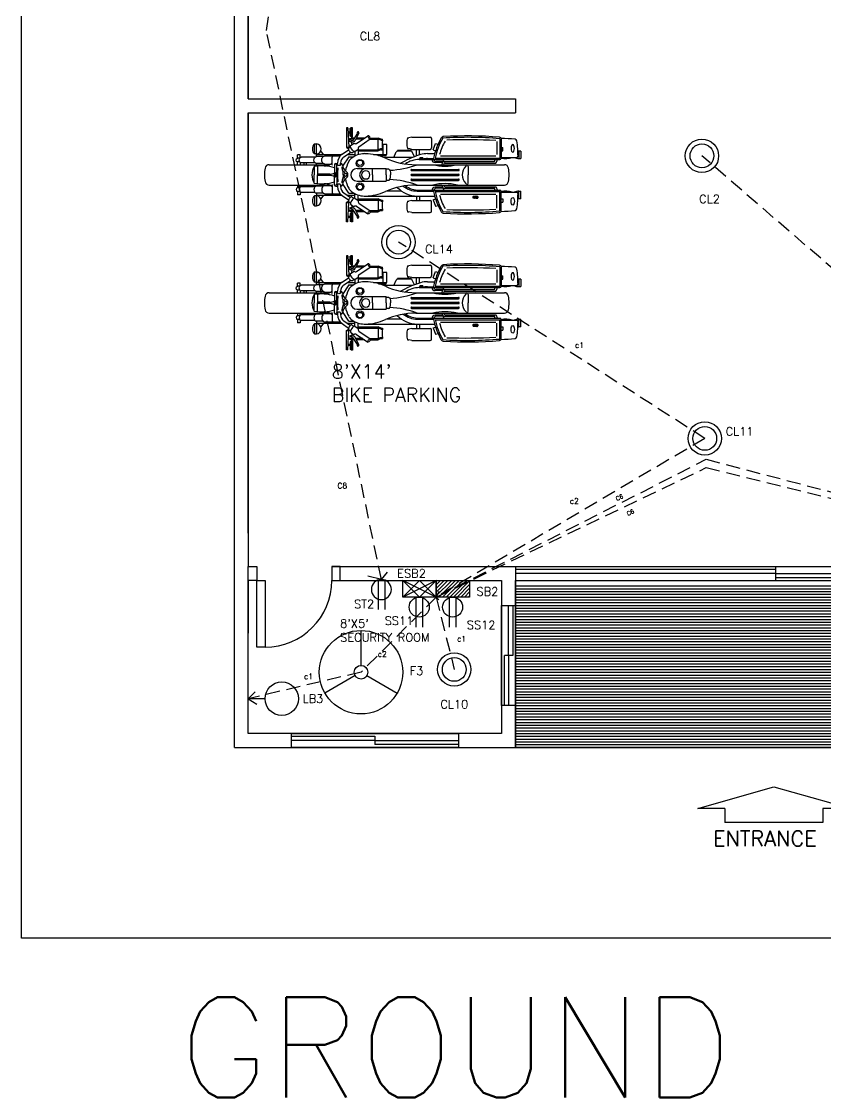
# Model space of a CAD drawing. Header units: inches. Extents: x -1037 to 4136, y -232 to 3826.
# Drawn here: x -356 to -67.1, y 1615.2 to 2001.8 of the extents above; entities that cross this region are included whole.
import ezdxf

# ---------------------------------------------------------------- set-up
doc = ezdxf.new("R2010")
doc.units = ezdxf.units.IN
doc.header["$LTSCALE"] = 20
doc.header["$MEASUREMENT"] = 0
doc.linetypes.add('HIDDEN', pattern=[0.375, 0.25, -0.125])
for name, color, linetype in [('Dimensions', 90, 'Continuous'), ('Doors', 140, 'Continuous'), ('fixture', 4, 'Continuous'), ('FloorPlan', 7, 'Continuous'), ('Hidden', 2, 'HIDDEN'), ('HiddenEMG', 1, 'HIDDEN'), ('Windows', 40, 'Continuous')]:
    doc.layers.add(name, color=color, linetype=linetype)
doc.styles.get("Standard").update_dxf_attribs({"font": 'simplex.shx', "height": 2})
doc.styles.add('style1', font='txt.shx', dxfattribs={"height": 1.5})

# ---------------------------------------------------------------- blocks, each defined once
blk = doc.blocks.new('MERS')
at = {"color": 0}
for p, q in [((931, -4019), (932, -4017)), ((931, -4024), (931, -4019)), ((931, -4026), (931, -4024)), ((931, -4027), (931, -4026)), ((932, -4017), (932, -4016)), ((932, -4016), (932, -4016)), ((932, -4020), (933, -4017)), ((932, -4022), (932, -4020)), ((932, -4024), (932, -4022)), ((932, -4025), (933, -4024)), ((932, -4025), (932, -4024)), ((932, -4026), (932, -4025)), ((932, -4027), (932, -4025)), ((932, -4025), (932, -4025)), ((932, -4026), (933, -4026)), ((932, -4027), (932, -4026)), ((932, -4026), (932, -4026)), ((934, -4015), (933, -4016)), ((933, -4020), (934, -4016)), ((933, -4017), (933, -4016)), ((934, -4021), (933, -4020)), ((933, -4022), (934, -4021)), ((933, -4023), (933, -4022)), ((933, -4024), (933, -4023)), ((933, -4026), (933, -4026)), ((933, -4026), (934, -4028)), ((934, -4021), (935, -4020)), ((934, -4021), (934, -4021)), ((934, -4021), (934, -4021)), ((934, -4021), (934, -4021)), ((934, -4021), (934, -4021)), ((935, -4028), (934, -4021)), ((935, -4020), (936, -4020)), ((945, -4020), (944, -4020)), ((946, -4021), (945, -4020)), ((945, -4028), (946, -4021)), ((946, -4015), (947, -4016)), ((946, -4020), (946, -4016)), ((946, -4021), (946, -4020)), ((946, -4021), (946, -4021)), ((946, -4021), (946, -4021)), ((946, -4021), (946, -4021)), ((946, -4021), (946, -4021)), ((947, -4022), (946, -4021)), ((947, -4026), (946, -4028)), ((947, -4017), (947, -4016)), ((948, -4020), (947, -4017)), ((947, -4023), (947, -4022)), ((947, -4024), (947, -4023)), ((947, -4025), (947, -4024)), ((948, -4025), (947, -4025)), ((948, -4026), (947, -4026)), ((947, -4026), (947, -4026)), ((947, -4026), (947, -4026)), ((948, -4017), (948, -4016)), ((948, -4016), (948, -4016)), ((949, -4019), (948, -4017)), ((948, -4022), (948, -4020)), ((948, -4024), (948, -4022)), ((948, -4025), (948, -4024)), ((948, -4026), (948, -4025)), ((948, -4027), (948, -4025)), ((948, -4027), (948, -4026)), ((949, -4024), (949, -4019)), ((949, -4026), (949, -4024)), ((949, -4027), (949, -4026)), ((930, -4043), (930, -4042)), ((930, -4042), (930, -4042)), ((930, -4042), (930, -4042)), ((930, -4042), (932, -4042)), ((931, -4043), (930, -4043)), ((930, -4043), (930, -4043)), ((931, -4032), (931, -4027)), ((931, -4032), (931, -4032)), ((931, -4032), (931, -4032)), ((931, -4032), (932, -4032)), ((931, -4033), (931, -4032)), ((931, -4032), (931, -4032)), ((931, -4035), (931, -4033)), ((931, -4037), (932, -4035)), ((931, -4035), (931, -4035)), ((931, -4042), (931, -4035)), ((931, -4039), (931, -4037)), ((931, -4040), (931, -4039)), ((931, -4042), (931, -4040)), ((932, -4044), (931, -4043)), ((931, -4047), (931, -4043)), ((931, -4045), (931, -4044)), ((932, -4045), (931, -4045)), ((931, -4045), (931, -4045)), ((931, -4045), (931, -4045)), ((931, -4045), (931, -4045)), ((931, -4050), (931, -4047)), ((932, -4028), (932, -4027)), ((932, -4029), (932, -4027)), ((932, -4030), (932, -4028)), ((932, -4030), (932, -4029)), ((932, -4029), (932, -4029)), ((932, -4032), (932, -4030)), ((932, -4030), (932, -4032)), ((932, -4033), (932, -4032)), ((932, -4032), (932, -4032)), ((932, -4032), (932, -4032)), ((932, -4033), (932, -4032)), ((932, -4032), (934, -4032)), ((932, -4035), (932, -4033)), ((932, -4035), (932, -4033)), ((932, -4037), (932, -4035)), ((932, -4039), (932, -4037)), ((932, -4045), (934, -4039)), ((932, -4041), (932, -4039)), ((934, -4039), (932, -4045)), ((932, -4043), (932, -4041)), ((932, -4042), (932, -4043)), ((932, -4043), (933, -4042)), ((932, -4043), (932, -4043)), ((932, -4043), (932, -4044)), ((932, -4043), (932, -4043)), ((932, -4044), (932, -4043)), ((932, -4044), (932, -4044)), ((932, -4044), (932, -4044)), ((933, -4046), (932, -4045)), ((932, -4045), (932, -4045)), ((932, -4046), (932, -4046)), ((932, -4046), (932, -4046)), ((932, -4046), (932, -4046)), ((932, -4046), (932, -4048)), ((932, -4048), (932, -4050)), ((932, -4050), (932, -4053)), ((932, -4053), (932, -4055)), ((932, -4055), (932, -4056)), ((932, -4056), (933, -4058)), ((932, -4059), (932, -4058)), ((932, -4059), (933, -4059)), ((933, -4046), (933, -4046)), ((934, -4046), (933, -4046)), ((933, -4058), (933, -4056)), ((936, -4057), (933, -4056)), ((933, -4058), (933, -4059)), ((933, -4059), (934, -4060)), ((933, -4059), (933, -4059)), ((933, -4059), (935, -4059)), ((933, -4060), (935, -4061)), ((934, -4028), (934, -4029)), ((934, -4029), (934, -4031)), ((934, -4031), (934, -4032)), ((934, -4032), (934, -4034)), ((934, -4034), (934, -4035)), ((934, -4037), (935, -4035)), ((934, -4035), (934, -4037)), ((934, -4039), (934, -4037)), ((934, -4037), (934, -4038)), ((934, -4038), (934, -4039)), ((934, -4039), (934, -4039)), ((934, -4047), (934, -4046)), ((935, -4047), (934, -4047)), ((934, -4060), (935, -4060)), ((935, -4029), (935, -4028)), ((935, -4030), (935, -4029)), ((935, -4033), (935, -4030)), ((935, -4035), (935, -4033)), ((936, -4047), (935, -4047)), ((936, -4060), (935, -4059)), ((935, -4060), (936, -4060)), ((935, -4060), (935, -4060)), ((935, -4061), (936, -4061)), ((936, -4048), (936, -4047)), ((936, -4048), (936, -4047)), ((936, -4048), (936, -4048)), ((936, -4048), (936, -4048)), ((936, -4048), (936, -4048)), ((937, -4059), (936, -4057)), ((936, -4060), (938, -4060)), ((937, -4061), (936, -4061)), ((937, -4061), (938, -4062)), ((938, -4060), (938, -4061)), ((938, -4061), (938, -4060)), ((938, -4061), (938, -4061)), ((938, -4061), (939, -4061)), ((938, -4061), (938, -4061)), ((938, -4061), (938, -4062)), ((938, -4062), (938, -4061)), ((938, -4062), (938, -4062)), ((938, -4062), (938, -4062)), ((939, -4061), (939, -4061)), ((939, -4061), (940, -4061)), ((941, -4061), (940, -4061)), ((942, -4061), (941, -4061)), ((941, -4061), (941, -4061)), ((942, -4060), (942, -4061)), ((944, -4060), (942, -4060)), ((942, -4061), (942, -4060)), ((942, -4061), (942, -4061)), ((942, -4061), (942, -4061)), ((942, -4061), (942, -4062)), ((943, -4061), (942, -4062)), ((942, -4062), (942, -4061)), ((942, -4062), (942, -4062)), ((942, -4062), (942, -4062)), ((943, -4059), (944, -4057)), ((943, -4061), (944, -4061)), ((944, -4047), (945, -4047)), ((944, -4048), (944, -4047)), ((944, -4048), (944, -4047)), ((944, -4048), (944, -4048)), ((944, -4048), (944, -4048)), ((944, -4048), (944, -4048)), ((944, -4057), (947, -4056)), ((944, -4060), (945, -4059)), ((944, -4060), (944, -4060)), ((945, -4060), (944, -4060)), ((945, -4061), (944, -4061)), ((945, -4029), (945, -4028)), ((945, -4030), (945, -4029)), ((945, -4033), (945, -4030)), ((945, -4035), (945, -4033)), ((945, -4037), (945, -4035)), ((946, -4039), (945, -4037)), ((945, -4047), (946, -4047)), ((947, -4059), (945, -4059)), ((946, -4060), (945, -4060)), ((947, -4060), (945, -4061)), ((946, -4028), (946, -4029)), ((946, -4029), (946, -4031)), ((946, -4031), (946, -4032)), ((946, -4032), (946, -4034)), ((948, -4032), (946, -4032)), ((946, -4034), (946, -4035)), ((946, -4035), (946, -4037)), ((946, -4037), (946, -4038)), ((946, -4038), (946, -4039)), ((947, -4045), (946, -4039)), ((946, -4039), (946, -4039)), ((946, -4039), (948, -4045)), ((946, -4047), (946, -4046)), ((946, -4046), (947, -4046)), ((947, -4059), (946, -4060)), ((948, -4043), (947, -4042)), ((947, -4046), (947, -4045)), ((947, -4046), (947, -4046)), ((948, -4055), (947, -4056)), ((947, -4056), (947, -4058)), ((947, -4058), (947, -4056)), ((947, -4058), (947, -4059)), ((947, -4059), (947, -4059)), ((948, -4059), (947, -4059)), ((948, -4028), (948, -4027)), ((948, -4029), (948, -4027)), ((948, -4030), (948, -4028)), ((948, -4030), (948, -4029)), ((948, -4029), (948, -4029)), ((948, -4032), (948, -4030)), ((948, -4030), (948, -4032)), ((949, -4032), (948, -4032)), ((948, -4032), (948, -4032)), ((948, -4033), (948, -4032)), ((948, -4032), (948, -4032)), ((948, -4033), (948, -4032)), ((948, -4035), (948, -4033)), ((948, -4035), (948, -4033)), ((948, -4037), (948, -4035)), ((948, -4037), (948, -4035)), ((948, -4039), (948, -4037)), ((948, -4039), (948, -4037)), ((948, -4040), (948, -4039)), ((948, -4041), (948, -4039)), ((948, -4042), (948, -4040)), ((948, -4043), (948, -4041)), ((950, -4042), (948, -4042)), ((948, -4042), (948, -4043)), ((948, -4044), (949, -4043)), ((948, -4043), (948, -4043)), ((948, -4043), (948, -4044)), ((948, -4043), (948, -4043)), ((948, -4044), (948, -4043)), ((948, -4044), (948, -4044)), ((948, -4045), (948, -4044)), ((948, -4044), (948, -4044)), ((948, -4045), (948, -4045)), ((948, -4045), (948, -4045)), ((948, -4045), (949, -4045)), ((948, -4046), (948, -4046)), ((948, -4046), (948, -4046)), ((948, -4046), (948, -4046)), ((948, -4046), (948, -4048)), ((948, -4048), (948, -4050)), ((948, -4050), (948, -4053)), ((948, -4053), (948, -4055)), ((948, -4059), (948, -4058)), ((949, -4032), (949, -4027)), ((949, -4032), (949, -4032)), ((949, -4032), (949, -4032)), ((949, -4033), (949, -4032)), ((949, -4032), (949, -4032)), ((949, -4035), (949, -4033)), ((949, -4035), (949, -4035)), ((949, -4042), (949, -4035)), ((949, -4038), (949, -4037)), ((949, -4043), (950, -4043)), ((949, -4047), (949, -4043)), ((949, -4045), (949, -4045)), ((949, -4045), (949, -4045)), ((949, -4050), (949, -4047)), ((950, -4043), (950, -4042)), ((950, -4042), (950, -4042)), ((950, -4042), (950, -4042)), ((950, -4043), (950, -4043))]:
    blk.add_line(p, q, dxfattribs=at)
blk.add_circle((940, -4061), 0.391, dxfattribs=at)
for centre, radius, start, end in [((934, -4017), 2.02, 120.3469, 128.9129), ((933, -4016), 1.14, 128.7476, 141.2781), ((934, -4018), 2, 106.7385, 167.0019), ((933, -4016), 0.672, 141.2736, 156.5356), ((936, -4021), 6.28, 101.9919, 118.1327), ((939, -4033), 18.9, 95.4031, 103.1131), ((940, -4043), 27.6, 78.2577, 101.7424), ((940, -4035), 15.4, 73.3477, 106.6523), ((940, -4045), 30.5, 90.0843, 95.6746), ((940, -4047), 32.5, 87.5196, 90.0008), ((940, -4047), 32.7, 90, 90.1671), ((940, -4041), 26.4, 81.5296, 87.6904), ((942, -4027), 12.9, 72.0281, 81.9884), ((946, -4018), 2.96, 47.753, 74.573), ((946, -4018), 2, 12.9981, 73.2615), ((947, -4016), 0.555, 22.9917, 25.5464), ((947, -4016), 0.757, 26.2564, 42.7691), ((963, -4050), 32.2, 180.3853, 194.6308), ((934, -4046), 1.32, 179.9996, 207.3277), ((935, -4045), 2.9, 209.6194, 241.6502), ((934, -4059), 1.5, 198.5291, 250.2445), ((933, -4056), 0.3, 76.764, 185.2191), ((933, -4058), 0.3, 185.2182, 252.6682), ((940, -4018), 21.8, 254.8283, 285.1045), ((938, -4040), 8.32, 240.063, 255.8279), ((940, -4044), 16.6, 70.9767, 108.8163), ((940, -4011), 36.2, 263.7227, 276.2772), ((1080, -4034), 145, 185.5147, 190.4076), ((1081, -4034), 145, 185.5147, 190.4076), ((940, -4033), 15.4, 255.2615, 265.6862), ((936, -4057), 0.5, 10.2074, 76.7634), ((936, -4059), 0.3, 257.3444, 10.2081), ((940, -4030), 18.8, 265.4299, 274.5699), ((940, -4052), 10.2, 259.0272, 280.9729), ((940, -4033), 15.4, 274.3137, 284.7384), ((799, -4034), 145, 349.5924, 354.4853), ((799, -4034), 145, 349.5924, 354.4853), ((944, -4059), 0.3, 169.7918, 282.6561), ((942, -4040), 8.32, 284.172, 299.9366), ((944, -4057), 0.5, 103.2368, 169.7927), ((945, -4045), 2.9, 298.3495, 330.3799), ((946, -4046), 1.32, 332.6713, 0), ((947, -4056), 0.3, 354.7809, 103.2364), ((947, -4058), 0.3, 287.3318, 354.7818), ((946, -4059), 1.5, 289.7555, 341.4709), ((917, -4050), 32.2, 345.3692, 359.6147)]:
    blk.add_arc(centre, radius, start, end, dxfattribs=at)
blk = doc.blocks.new('bike')
for p, q in [((-61.28, 29.03), (-61.2, 22.13)), ((-60.73, 29.03), (-61.28, 29.03)), ((-60.73, 29.03), (-60.43, 22.13)), ((-59.96, 27.48), (-60.66, 27.48)), ((-59.96, 27.09), (-60.64, 27.09)), ((-59.96, 26.1), (-59.96, 28.93)), ((-59.54, 28.93), (-59.96, 28.93)), ((-59.54, 25.8), (-59.54, 29.08)), ((-59.11, 29.08), (-59.54, 29.08)), ((-59.11, 25.8), (-59.11, 29.08)), ((-57.32, 27.09), (-58.93, 24.55)), ((-56.78, 27.18), (-58.13, 24.5)), ((-72.7, 19.67), (-72.7, 23.29)), ((-72.7, 23.29), (-71.98, 23.29)), ((-71.98, 19.67), (-71.98, 23.29)), ((-60.55, 25), (-59.52, 25.4)), ((-60.53, 24.6), (-59.53, 24.99)), ((-60.23, 24.26), (-60.5, 23.77)), ((-59.35, 23.77), (-60.23, 24.26)), ((-59.54, 26.1), (-59.96, 26.1)), ((-59.77, 22.73), (-58.49, 23.6)), ((-58.93, 24.55), (-59.57, 24.35)), ((-59.54, 25.8), (-59.11, 25.8)), ((-58.65, 24.99), (-59.53, 24.99)), ((-58.39, 25.4), (-59.52, 25.4)), ((-58.7, 24.07), (-59.37, 23.95)), ((-55.33, 24.99), (-57.89, 24.99)), ((-54.73, 25.4), (-57.68, 25.4)), ((-57.58, 23.46), (-53.52, 26.22)), ((-56.78, 22.29), (-52.72, 25.05)), ((-52.81, 24.99), (-49.83, 24.99)), ((-52.69, 25.4), (-49.83, 25.4)), ((-48.82, 24.99), (-49.83, 25.4)), ((-49.83, 21.2), (-49.83, 24.99)), ((-48.82, 24.58), (-49.83, 24.99)), ((-48.82, 24.99), (-48.26, 24.99)), ((-48.82, 24.58), (-48.26, 24.58)), ((-48.26, 24.58), (-48.26, 24.99)), ((-39.34, 25.46), (-38.84, 25.46)), ((-37.7, 25.73), (-38.84, 25.46)), ((-37.7, 25.73), (-31.21, 25.73)), ((-30.7, 25.22), (-30.7, 21.84)), ((-30.05, 21.12), (-29.25, 23.45)), ((-29.25, 23.45), (-28.34, 23.14)), ((-7.22, 24.1), (-7.22, 19.45)), ((-6.13, 25.15), (-6.13, 18.19)), ((-5.61, 24.96), (-5.61, 18.23)), ((-71.98, 19.67), (-72.7, 19.67)), ((-71.98, 18.71), (-71.98, 19.67)), ((-71.98, 19.45), (-63, 19.45)), ((-69.45, 19.45), (-70.45, 20.76)), ((-62.77, 19.62), (-60.47, 21.19)), ((-62.13, 18.67), (-59.82, 20.24)), ((-61.2, 22.13), (-60.43, 22.13)), ((-61.2, 22.13), (-60.53, 21.56)), ((-60.98, 19.45), (-58.21, 19.45)), ((-60.45, 21.71), (-59.77, 22.17)), ((-59.33, 20.07), (-58.59, 20.58)), ((-58.26, 20.52), (-56.99, 21.39)), ((-58.21, 20.56), (-58.21, 18.93)), ((-57.04, 21.36), (-57.04, 19.42)), ((-57.04, 21.2), (-49.83, 21.2)), ((-57.04, 20.79), (-49.83, 20.79)), ((-51.57, 19.51), (-46.75, 19.51)), ((-48.82, 21.61), (-49.83, 21.2)), ((-48.82, 21.2), (-49.83, 20.79)), ((-48.82, 21.61), (-48.26, 21.61)), ((-48.82, 21.2), (-48.26, 21.2)), ((-48.26, 21.2), (-48.26, 21.61)), ((-48.03, 19.51), (-48.03, 23.12)), ((-46.75, 23.12), (-48.03, 23.12)), ((-46.99, 19.07), (-46.99, 19.51)), ((-46.75, 19.51), (-46.75, 23.12)), ((-44.2, 18.41), (-43.34, 20.39)), ((-37.98, 20.9), (-42.94, 20.9)), ((-42.94, 20.66), (-42.94, 20.9)), ((-37.98, 20.66), (-42.94, 20.66)), ((-39.34, 21.59), (-38.84, 21.59)), ((-37.7, 21.33), (-38.84, 21.59)), ((-37.98, 20.66), (-37.98, 20.9)), ((-37.7, 21.33), (-31.21, 21.33)), ((-36.83, 18.67), (-37.58, 20.39)), ((-36.13, 18.93), (-36.13, 21.33)), ((-35.03, 19.29), (-35.03, 21.33)), ((-32.13, 19.78), (-29.52, 19.78)), ((-30.05, 21.12), (-29.21, 20.84)), ((-5.61, 21.95), (-5, 21.95)), ((-5.61, 20.74), (-5, 20.74)), ((-5, 20.74), (-5, 21.95)), ((0.71, 20.72), (0.71, 18.01)), ((1.45, 20.72), (0.71, 20.72)), ((1.45, 20.72), (1.45, 18.01)), ((-89.03, 15.82), (-67.29, 15.82)), ((-78.86, 18.13), (-78.86, 19.32)), ((-77.89, 19.32), (-78.86, 19.32)), ((-78.04, 18.13), (-78.86, 18.13)), ((-78.86, 15.82), (-78.86, 16.8)), ((-78.02, 16.8), (-78.86, 16.8)), ((-77.89, 18.35), (-77.89, 19.32)), ((-77.89, 16.62), (-77.89, 15.82)), ((-72.54, 18.52), (-77.54, 18.52)), ((-72.54, 16.45), (-77.54, 16.45)), ((-76.43, 15.82), (-76.43, 16.45)), ((-75.64, 15.82), (-75.64, 16.45)), ((-69.63, 18.71), (-72.07, 18.71)), ((-69.6, 16.26), (-72.07, 16.26)), ((-71.98, 15.82), (-71.98, 16.26)), ((-69.04, 18.97), (-63.51, 18.97)), ((-69.04, 15.99), (-66.97, 15.99)), ((-66.35, 16.02), (-66.35, 18.55)), ((-65.51, 15.84), (-65.51, 12.17)), ((-65.09, 16.26), (-64.5, 16.26)), ((-65.07, 16), (-64.72, 15.57)), ((-64.72, 12.17), (-64.72, 15.57)), ((-64.5, 15.82), (-64.5, 16.36)), ((-63.35, 15.82), (-63.35, 16.36)), ((-63.35, 16.26), (-63.24, 16.26)), ((-60.4, 18.68), (-62.61, 15.24)), ((-60.4, 18.68), (-58.65, 18.68)), ((-49.69, 19.07), (-46.99, 19.07)), ((-37.49, 18.41), (-47.81, 18.41)), ((-41.79, 16.39), (-39.68, 17.43)), ((-36.37, 15.82), (-4.47, 15.82)), ((-35.08, 17.93), (-33.43, 17.93)), ((-35.08, 17.93), (-35.08, 17.67)), ((-35.08, 17.67), (-6.17, 17.67)), ((-34.74, 18.41), (-33.77, 18.41)), ((-34.74, 17.93), (-34.74, 18.41)), ((-33.77, 17.93), (-33.77, 18.41)), ((-33.43, 17.93), (-33.43, 17.67)), ((-32.13, 18), (-29.92, 18)), ((-26.71, 16.6), (-29.4, 16.6)), ((-29.37, 18.19), (-6.13, 18.19)), ((-26.58, 16.93), (-28.99, 16.93)), ((-27.5, 19.06), (-7.6, 19.06)), ((-26.99, 15.82), (-26.31, 17.67)), ((-26.24, 15.82), (-26.1, 16.21)), ((-26.14, 16.99), (-8.01, 16.99)), ((-25.79, 16.42), (-7.54, 16.42)), ((-5.61, 18.39), (-0.08, 18.39)), ((0.71, 18.01), (1.45, 18.01)), ((-72.81, 15.13), (-72.81, 12.17)), ((-72.81, 9.21), (-72.81, 12.17)), ((-71.63, 15.31), (-71.63, 12.17)), ((-67.19, 12.41), (-71.63, 12.41)), ((-71.63, 9.03), (-71.63, 12.17)), ((-67.19, 11.92), (-71.63, 11.92)), ((-67.19, 12.17), (-67.19, 12.41)), ((-67.19, 12.17), (-67.19, 11.92)), ((-65.19, 12.88), (-65.51, 12.88)), ((-65.51, 8.5), (-65.51, 12.17)), ((-65.03, 12.72), (-65.03, 12.17)), ((-65.03, 11.61), (-65.03, 12.17)), ((-64.72, 12.17), (-64.72, 8.77)), ((-62.41, 12.17), (-62.41, 12.96)), ((-62.41, 12.17), (-62.41, 11.38)), ((-57.44, 14.42), (-46.95, 14.42)), ((-51.93, 12.17), (-51.93, 14.42)), ((-51.93, 12.17), (-51.93, 9.92)), ((-46.95, 12.17), (-46.95, 14.42)), ((-46.05, 14.16), (-46.95, 14.16)), ((-46.95, 12.17), (-46.95, 9.92)), ((-37.88, 14.14), (-20.95, 14.14)), ((-37.88, 13.68), (-20.95, 13.68)), ((-37.88, 12.39), (-20.95, 12.39)), ((-37.88, 11.95), (-20.95, 11.95)), ((-17.47, 15.19), (-17.47, 12.17)), ((-17.47, 9.15), (-17.47, 12.17)), ((-89.03, 8.51), (-67.29, 8.51)), ((-78.86, 8.51), (-78.86, 7.54)), ((-77.89, 7.72), (-77.89, 8.51)), ((-72.54, 7.89), (-77.54, 7.89)), ((-76.43, 8.51), (-76.43, 7.89)), ((-75.64, 8.51), (-75.64, 7.89)), ((-69.6, 8.08), (-72.07, 8.08)), ((-71.98, 8.51), (-71.98, 8.08)), ((-69.04, 8.34), (-66.97, 8.34)), ((-66.35, 8.32), (-66.35, 5.79)), ((-65.19, 11.45), (-65.51, 11.45)), ((-65.09, 8.07), (-64.5, 8.07)), ((-65.07, 8.34), (-64.72, 8.77)), ((-64.5, 8.52), (-64.5, 7.98)), ((-63.35, 8.52), (-63.35, 7.98)), ((-63.35, 8.07), (-63.24, 8.07)), ((-60.4, 5.65), (-62.61, 9.09)), ((-57.44, 9.92), (-46.95, 9.92)), ((-46.05, 10.18), (-46.95, 10.18)), ((-37.88, 10.66), (-20.95, 10.66)), ((-37.88, 10.19), (-20.95, 10.19)), ((-36.37, 8.51), (-4.47, 8.51)), ((-26.71, 7.74), (-29.4, 7.74)), ((-26.99, 8.51), (-26.31, 6.67)), ((-26.24, 8.51), (-26.1, 8.13)), ((-25.79, 7.91), (-7.54, 7.91)), ((-78.02, 7.54), (-78.86, 7.54)), ((-78.86, 6.2), (-78.86, 5.01)), ((-78.04, 6.2), (-78.86, 6.2)), ((-77.89, 5.01), (-78.86, 5.01)), ((-77.89, 5.99), (-77.89, 5.01)), ((-72.54, 5.82), (-77.54, 5.82)), ((-72.7, 4.66), (-72.7, 1.04)), ((-71.98, 4.66), (-72.7, 4.66)), ((-69.63, 5.63), (-72.07, 5.63)), ((-71.98, 5.63), (-71.98, 4.66)), ((-71.98, 4.88), (-63, 4.88)), ((-71.98, 4.66), (-71.98, 1.04)), ((-69.45, 4.88), (-70.45, 3.58)), ((-69.04, 5.37), (-63.51, 5.37)), ((-62.77, 4.72), (-60.47, 3.15)), ((-62.13, 5.67), (-59.82, 4.09)), ((-60.98, 4.88), (-58.21, 4.88)), ((-60.4, 5.65), (-58.65, 5.65)), ((-59.33, 4.27), (-58.59, 3.76)), ((-58.21, 3.78), (-58.21, 5.4)), ((-57.04, 2.98), (-57.04, 4.92)), ((-54.63, 4.56), (-29.53, 4.56)), ((-41.42, 6.33), (-46.87, 6.33)), ((-36.13, 4.56), (-36.13, 3.01)), ((-35.78, 6.33), (-29.92, 6.33)), ((-35.08, 6.67), (-6.17, 6.67)), ((-35.03, 4.56), (-35.03, 3.01)), ((-29.37, 6.14), (-6.13, 6.14)), ((-26.58, 7.41), (-28.99, 7.41)), ((-27.5, 5.27), (-7.6, 5.27)), ((-26.14, 7.35), (-8.01, 7.35)), ((-7.22, 0.24), (-7.22, 4.88)), ((-6.13, -0.81), (-6.13, 6.14)), ((-5.61, -0.62), (-5.61, 6.1)), ((-5.61, 5.95), (-0.08, 5.95)), ((0.71, 3.61), (0.71, 6.33)), ((0.71, 6.33), (1.45, 6.33)), ((1.45, 3.61), (1.45, 6.33)), ((-72.7, 1.04), (-71.98, 1.04)), ((-61.28, -4.7), (-61.2, 2.21)), ((-61.2, 2.21), (-60.53, 2.78)), ((-61.2, 2.21), (-60.43, 2.21)), ((-60.73, -4.7), (-60.43, 2.21)), ((-60.23, 0.08), (-60.5, 0.56)), ((-60.45, 2.63), (-59.77, 2.16)), ((-59.35, 0.57), (-60.23, 0.08)), ((-59.77, 1.6), (-58.49, 0.73)), ((-58.7, 0.26), (-59.37, 0.38)), ((-58.26, 3.81), (-56.99, 2.95)), ((-57.58, 0.87), (-53.52, -1.89)), ((-57.04, 3.54), (-49.83, 3.54)), ((-57.04, 3.13), (-49.83, 3.13)), ((-56.78, 2.05), (-52.72, -0.71)), ((-48.82, 3.13), (-49.83, 3.54)), ((-49.83, 3.13), (-49.83, -0.65)), ((-48.82, 2.72), (-49.83, 3.13)), ((-48.82, 3.13), (-48.26, 3.13)), ((-48.82, 2.72), (-48.26, 2.72)), ((-48.26, 3.13), (-48.26, 2.72)), ((-39.34, 2.74), (-38.84, 2.74)), ((-37.7, 3.01), (-38.84, 2.74)), ((-37.7, 3.01), (-31.21, 3.01)), ((-30.7, -0.88), (-30.7, 2.5)), ((-30.05, 3.21), (-29.21, 3.5)), ((-30.05, 3.21), (-29.25, 0.88)), ((-29.25, 0.88), (-28.34, 1.2)), ((-5.61, 3.6), (-5, 3.6)), ((-5.61, 2.38), (-5, 2.38)), ((-5, 3.6), (-5, 2.38)), ((1.45, 3.61), (0.71, 3.61)), ((-59.96, -3.15), (-60.66, -3.15)), ((-59.96, -2.75), (-60.64, -2.75)), ((-60.55, -0.67), (-59.52, -1.07)), ((-60.53, -0.27), (-59.53, -0.65)), ((-59.96, -1.77), (-59.96, -4.6)), ((-59.54, -1.77), (-59.96, -1.77)), ((-58.93, -0.22), (-59.57, -0.02)), ((-59.54, -1.47), (-59.54, -4.75)), ((-59.54, -1.47), (-59.11, -1.47)), ((-58.65, -0.65), (-59.53, -0.65)), ((-58.39, -1.07), (-59.52, -1.07)), ((-59.11, -1.47), (-59.11, -4.75)), ((-57.32, -2.76), (-58.93, -0.22)), ((-56.78, -2.85), (-58.13, -0.16)), ((-55.33, -0.65), (-57.89, -0.65)), ((-54.73, -1.07), (-57.68, -1.07)), ((-52.81, -0.65), (-49.83, -0.65)), ((-52.69, -1.07), (-49.83, -1.07)), ((-48.82, -0.24), (-49.83, -0.65)), ((-48.82, -0.65), (-49.83, -1.07)), ((-48.82, -0.24), (-48.26, -0.24)), ((-48.82, -0.65), (-48.26, -0.65)), ((-48.26, -0.24), (-48.26, -0.65)), ((-39.34, -1.13), (-38.84, -1.13)), ((-37.7, -1.39), (-38.84, -1.13)), ((-37.7, -1.39), (-31.21, -1.39)), ((-60.73, -4.7), (-61.28, -4.7)), ((-59.54, -4.6), (-59.96, -4.6)), ((-59.11, -4.75), (-59.54, -4.75))]:
    blk.add_line(p, q)
for centre, radius in [((-56.42, 16.35), 1.37), ((-56.39, 16.53), 0.966), ((-56.42, 7.98), 1.37), ((-56.39, 7.81), 0.966)]:
    blk.add_circle(centre, radius)
for centre, radius, start, end in [((-57.09, 27.34), 0.34, 333.3002, 225.593), ((-71.01, 21.48), 2.47, 133.0012, 226.9988), ((-72.12, 21.48), 1.81, 274.3428, 85.6572), ((-59.39, 23.79), 0.588, 107.5478, 151.0128), ((-59.33, 23.76), 0.198, 100.4236, 151.0128), ((-58.37, 23.37), 1.06, 157.8574, 199.8988), ((-58.84, 24.85), 0.794, 280.4236, 333.3002), ((-57.95, 24.1), 0.737, 222.1437, 300.3462), ((-41.56, 23.1), 6.86, 167.5318, 192.4682), ((-31.58, 23.53), 8, 165.9978, 194.0022), ((-31.21, 25.22), 0.507, 0, 90), ((-5.29, 13.12), 25.14, 150.7244, 168.4691), ((-5.29, 13.12), 24.61, 150.1779, 168.1088), ((-5.29, 13.12), 23.37, 151.4027, 164.3084), ((-26.38, 24.94), 0.955, 93.5928, 150.7244), ((-17.8, -111.62), 137.27, 85.1223, 93.6901), ((-17.8, -111.62), 137.79, 85.2006, 93.5928), ((-18.27, -189.25), 214.03, 87.1437, 91.8629), ((-6.34, 24.96), 0.729, 0, 85.2006), ((-9.11, -69.84), 95.18, 84.9164, 87.9378), ((-0.74, 24.22), 0.749, 8.5543, 84.9164), ((-35.25, 19.03), 35.65, 359.7285, 8.5543), ((-60.55, 16.36), 3.94, 124.2674, 180), ((-54.73, 12.2), 7.58, 90.831, 129.1866), ((-56.24, 21.69), 0.801, 131.6409, 201.9372), ((-54.63, 5.31), 14.47, 89.1637, 90.831), ((-54.68, 1.8), 17.98, 65.6165, 89.1637), ((-42.94, 20.22), 0.439, 90, 156.6073), ((-37.98, 20.22), 0.439, 23.3927, 90), ((-25.65, -10.94), 31.65, 106.4003, 111.981), ((-32.13, 11.1), 8.68, 90, 106.4003), ((-31.21, 21.84), 0.507, 270, 0), ((0.7, 16.97), 3.75, 89.838, 95.3004), ((-89.03, 14.34), 1.48, 90, 169.5298), ((-69.27, 19.9), 4.53, 270.2675, 309.8411), ((-67.1, 16.08), 0.747, 320.435, 354.7161), ((-65.93, 18.55), 0.423, 90, 180), ((-65.09, 15.84), 0.423, 90, 180), ((-60.55, 16.36), 2.8, 124.2674, 180), ((-63.24, 15.73), 0.534, 5.7053, 90), ((-59.38, 16.11), 3.35, 185.7053, 234.8169), ((-51.89, 12.17), 9.8, 150.5259, 171.6263), ((-57.11, 15.11), 3.82, 129.1866, 150.5259), ((-36.37, 42.18), 26.36, 245.6165, 270), ((-47.76, 48.79), 35.05, 273.4247, 289.8488), ((-35.08, 9.05), 8.61, 90, 125.3178), ((-25.65, -10.94), 31.65, 111.981, 116.3249), ((-32.13, 11.1), 6.9, 90, 100.8338), ((-29.4, 17.67), 1.08, 180.4769, 270), ((-25.81, 34.87), 19.56, 256.923, 283.077), ((-29.52, 18.06), 0.399, 168.4691, 270), ((-28.99, 17.73), 0.8, 184.3356, 270), ((-26.14, 16.38), 0.607, 90, 159.6701), ((-25.79, 16.09), 0.33, 90, 159.6701), ((-18.1, 15.19), 0.636, 0, 90), ((-10.75, 18.17), 2.99, 336.6996, 350.3415), ((-10, 18.21), 3.05, 324.0145, 349.6415), ((-6.17, 18.23), 0.566, 270, 0), ((-4.07, 26.26), 8.21, 259.2044, 286.449), ((-4.47, 14.34), 1.48, 10.4702, 90), ((0.7, 21.76), 3.75, 243.8548, 270.162), ((-0.08, 18.87), 0.477, 270, 359.7285), ((-77.28, 12.17), 13.43, 169.5298, 180), ((-77.28, 12.17), 13.43, 180, 190.4702), ((-67.89, 12.17), 5.75, 148.983, 180), ((-67.89, 12.17), 5.75, 180, 211.017), ((-70.09, 1.05), 14.34, 71.3637, 100.9282), ((-67.19, 15.64), 3.23, 270, 301.3221), ((-67.19, 8.69), 3.23, 58.6779, 90), ((-65.19, 12.72), 0.16, 0, 90), ((-65.19, 11.61), 0.16, 270, 0), ((-50.2, 12.17), 14.31, 169.7785, 180), ((-50.2, 12.17), 14.31, 180, 190.2215), ((-60.23, 14.86), 2.67, 175.3013, 208.7666), ((-63.69, 12.96), 1.28, 0, 28.7666), ((-62.94, 12.59), 1.18, 1.5682, 52.0992), ((-62.94, 11.75), 1.18, 307.9008, 358.4318), ((-61.6, 12.17), 0.475, 0, 180), ((-61.6, 12.17), 0.475, 180, 0), ((-62.16, 12.17), 1.47, 0, 54.8169), ((-62.16, 12.17), 1.47, 305.1831, 0), ((-57.44, 12.17), 2.25, 90, 180), ((-57.44, 12.17), 2.25, 180, 270), ((-54.29, 12.17), 2.25, 90, 180), ((-54.29, 12.17), 2.25, 180, 270), ((-54.29, 12.17), 1.49, 0, 180), ((-54.29, 12.17), 1.49, 180, 0), ((-37.88, 13.91), 0.232, 90, 270), ((-37.88, 12.16), 0.232, 90, 177.5683), ((-37.88, 12.18), 0.232, 182.4317, 270), ((-20.95, 13.91), 0.232, 270, 90), ((-20.95, 12.16), 0.232, 2.4317, 90), ((-20.95, 12.18), 0.232, 270, 357.5683), ((-15.2, 12.17), 4.46, 135.7062, 180), ((-15.2, 12.17), 4.46, 180, 224.2938), ((-18.1, 15), 0.412, 90, 135.7062), ((-16.22, 12.17), 13.43, 0, 10.4702), ((-16.22, 12.17), 13.43, 349.5298, 0), ((-89.03, 10), 1.48, 190.4702, 270), ((-70.09, 23.28), 14.34, 259.0718, 288.6363), ((-69.27, 4.44), 4.53, 50.1589, 89.7325), ((-67.1, 8.25), 0.747, 5.2839, 39.565), ((-65.09, 8.5), 0.423, 180, 270), ((-60.55, 7.98), 3.94, 180, 235.7326), ((-60.55, 7.98), 2.8, 180, 235.7326), ((-63.24, 8.61), 0.534, 270, 354.2947), ((-60.23, 9.48), 2.67, 151.2334, 184.6987), ((-59.38, 8.22), 3.35, 125.1831, 174.2947), ((-63.69, 11.38), 1.28, 331.2334, 0), ((-51.89, 12.17), 9.8, 188.3737, 209.4741), ((-36.37, -17.85), 26.36, 90, 114.3835), ((-47.76, -24.46), 35.05, 70.1512, 86.5753), ((-35.78, 14.41), 8.07, 231.0337, 270), ((-35.08, 15.28), 8.61, 234.6822, 270), ((-37.88, 10.43), 0.232, 90, 270), ((-29.4, 6.66), 1.08, 90, 179.5231), ((-25.81, -10.54), 19.56, 76.923, 103.077), ((-26.14, 7.96), 0.607, 200.3299, 270), ((-25.79, 8.24), 0.33, 200.3299, 270), ((-20.95, 10.43), 0.232, 270, 90), ((-18.1, 9.34), 0.412, 224.2938, 270), ((-18.1, 9.15), 0.636, 270, 0), ((-10, 6.12), 3.05, 10.3585, 35.9855), ((-4.47, 10), 1.48, 270, 349.5298), ((-71.01, 2.85), 2.47, 133.0012, 226.9988), ((-72.12, 2.85), 1.81, 274.3428, 85.6572), ((-65.93, 5.79), 0.423, 180, 270), ((-57.11, 9.22), 3.82, 209.4741, 230.8134), ((-54.73, 12.14), 7.58, 230.8134, 269.169), ((-54.63, 19.02), 14.47, 269.169, 270.8363), ((-54.68, 22.54), 17.98, 270.8363, 294.3835), ((-35.78, 14.41), 9.85, 223.1166, 270), ((-29.52, 6.27), 0.399, 90, 191.5309), ((-5.29, 11.22), 25.14, 191.5309, 209.2756), ((-28.99, 6.61), 0.8, 90, 175.6644), ((-5.29, 11.22), 24.61, 191.8912, 209.8221), ((-5.29, 11.22), 23.37, 195.6916, 208.5973), ((-10.75, 6.17), 2.99, 9.6585, 23.3004), ((-6.17, 6.1), 0.566, 0, 90), ((-4.07, -1.92), 8.21, 73.551, 100.7956), ((0.7, 2.58), 3.75, 89.838, 116.1452), ((-0.08, 5.47), 0.477, 0.2715, 90), ((-35.25, 5.3), 35.65, 351.4457, 0.2715), ((-59.39, 0.54), 0.588, 208.9872, 252.4522), ((-59.33, 0.58), 0.198, 208.9872, 259.5764), ((-58.37, 0.97), 1.06, 160.1012, 202.1426), ((-58.84, -0.52), 0.794, 26.6998, 79.5764), ((-57.95, 0.24), 0.737, 59.6538, 137.8563), ((-56.24, 2.65), 0.801, 158.0628, 228.3591), ((-41.56, 1.24), 6.86, 167.5318, 192.4682), ((-31.58, 0.81), 8, 165.9978, 194.0022), ((-31.21, 2.5), 0.507, 0, 90), ((-0.74, 0.11), 0.749, 275.0836, 351.4457), ((0.7, 7.37), 3.75, 264.6996, 270.162), ((-57.09, -3), 0.34, 134.407, 26.6998), ((-31.21, -0.88), 0.507, 270, 0), ((-26.38, -0.61), 0.955, 209.2756, 266.4072), ((-17.8, 135.96), 137.27, 266.3099, 274.8777), ((-17.8, 135.96), 137.79, 266.4072, 274.7994), ((-18.27, 213.59), 214.03, 268.1371, 272.8563), ((-6.34, -0.62), 0.729, 274.7994, 0), ((-9.11, 94.17), 95.18, 272.0622, 275.0836)]:
    blk.add_arc(centre, radius, start, end)
at = {"extrusion": (0, 0, -1)}
for centre, major_axis, ratio in [((-53.12, 25.64), (0.4, -0.587), 0.403136), ((-1.49, 21.67), (0, 1.36), 0.449285)]:
    blk.add_ellipse(centre, major_axis=major_axis, ratio=ratio, dxfattribs=at)
for centre, major_axis, ratio, start_param, end_param in [((-59.89, 20.89), (0.559, -0.821), 0.377091, 0, 3.141593), ((-59.02, 21.63), (-0.75, 1.1), 0.316543, 3.141593, 6.283185), ((-78.86, 17.47), (0, 0.667), 0.605016, 3.141593, 6.283185), ((-77.54, 17.48), (0, 1.04), 0.615064, 3.141593, 6.283185), ((-72.07, 17.48), (0, 1.22), 0.725083, 3.141593, 6.283185), ((-69.04, 17.5), (0, -1.47), 0.700392, 0, 3.141593), ((-63.92, 15.82), (0.574, 0), 0.600745, 0, 3.141593), ((-46.05, 12.17), (0, 1.99), 0.332621, 0, 1.570796)]:
    blk.add_ellipse(centre, major_axis=major_axis, ratio=ratio, start_param=start_param, end_param=end_param, dxfattribs=at)
for centre, major_axis, ratio, start_param, end_param in [((-46.05, 12.17), (0, -1.99), 0.332621, 0, 1.570796), ((-77.54, 6.85), (0, -1.04), 0.615064, 3.141593, 6.283185), ((-72.07, 6.85), (0, -1.22), 0.725083, 3.141593, 6.283185), ((-69.04, 6.84), (0, 1.47), 0.700392, 0, 3.141593), ((-63.92, 8.52), (0.574, 0), 0.600745, 0, 3.141593), ((-78.86, 6.87), (0, -0.667), 0.605016, 3.141593, 6.283185), ((-59.89, 3.45), (0.559, 0.821), 0.377091, 0, 3.141593), ((-59.02, 2.71), (-0.75, -1.1), 0.316543, 3.141593, 6.283185)]:
    blk.add_ellipse(centre, major_axis=major_axis, ratio=ratio, start_param=start_param, end_param=end_param)
for centre, major_axis, ratio in [((-1.49, 2.67), (0, -1.36), 0.449285), ((-53.12, -1.3), (0.4, 0.587), 0.403136)]:
    blk.add_ellipse(centre, major_axis=major_axis, ratio=ratio)
at = {"color": 250, "xscale": 0.03839999999991051, "yscale": 0.03839999999991051, "zscale": 0.03839999999991051, "rotation": 90}
blk.add_blockref('MERS', (-169.93, -32), dxfattribs=at)
blk = doc.blocks.new('A$C44DE75BB')
for p, q in [((0, 9), (48.49, 22.88)), ((48.49, 22.88), (97.8, 9)), ((17.18, 9), (0, 9)), ((17.18, 9), (17.18, 0)), ((97.8, 9), (79.8, 9)), ((79.8, 9), (79.8, 0)), ((79.8, 0), (17.18, 0))]:
    blk.add_line(p, q)
blk = doc.blocks.new('door2ft')
at = {"layer": 'Doors'}
for points in [[(-3, 5), (-6, 5), (-6, 29), (-3, 29)], [(-30, 5), (-33, 5), (-33, 0), (-30, 0)], [(0, 0), (-3, 0), (-3, 5), (0, 5)]]:
    blk.add_lwpolyline(points, close=True, dxfattribs=at)
blk.add_arc((-6, 5), 24, 90, 180, dxfattribs=at)
blk = doc.blocks.new('window3ft')
at = {"layer": 'Windows'}
for p, q in [((0, 0), (36, 0)), ((0, -5), (0, 0)), ((36, 0), (36, -5)), ((0, -1), (18, -1)), ((18, -2.5), (0, -2.5)), ((18, -1), (18, -4)), ((18, -2.5), (36, -2.5)), ((36, -5), (0, -5)), ((36, -4), (18, -4))]:
    blk.add_line(p, q, dxfattribs=at)
blk = doc.blocks.new('window5ft')
at = {"layer": 'Windows'}
for p, q in [((0, 0), (60, 0)), ((0, -5), (0, 0)), ((60, 0), (60, -5)), ((0, -1), (30, -1)), ((30, -2.5), (0, -2.5)), ((30, -1), (30, -4)), ((30, -2.5), (60, -2.5)), ((60, -5), (0, -5)), ((60, -4), (30, -4))]:
    blk.add_line(p, q, dxfattribs=at)
blk = doc.blocks.new('switch board')
at = {"layer": 'fixture'}
h = blk.add_hatch(dxfattribs=at)
h.set_pattern_fill('ANSI31', color=256, scale=15, style=0)
h.set_pattern_definition([(45, (-1280.7453, -48.5972), (-1.3258252, 1.3258252), [])])
h.paths.add_polyline_path([(24, -12), (24, 0), (0, 0), (0, -12)])
for p, q in [((0, 0), (24, 0)), ((0, -12), (0, 0)), ((24, 0), (24, -12)), ((24, -12), (0, -12))]:
    blk.add_line(p, q, dxfattribs=at)
blk = doc.blocks.new('emergency sb')
at = {"layer": 'fixture'}
for p, q in [((-12, 6), (12, 6)), ((-12, -6), (-12, 6)), ((-12, -6), (12, 6)), ((-12, 6), (12, -6)), ((-12, -6), (0, 6)), ((0, -6), (-12, 6)), ((0, 6), (12, -6)), ((12, 6), (0, -6)), ((12, 6), (12, -6)), ((12, -6), (-12, -6))]:
    blk.add_line(p, q, dxfattribs=at)
blk = doc.blocks.new('2pin')
at = {"layer": 'fixture'}
for p, q in [((-17.66, 4), (0, 4)), ((-17.66, 0), (0, 0))]:
    blk.add_line(p, q, dxfattribs=at)
blk.add_circle((-12, 2), 6, dxfattribs=at)
blk = doc.blocks.new('bulb light')
at = {"layer": 'fixture'}
blk.add_line((-6, 0), (0, 0), dxfattribs=at)
blk.add_circle((-12, 0), 6, dxfattribs=at)
blk = doc.blocks.new('fan')
at = {"layer": 'fixture'}
for p, q in [((0, 2.45), (0, 15)), ((-2.12, -1.22), (-12.99, -7.5)), ((2.12, -1.22), (12.99, -7.5))]:
    blk.add_line(p, q, dxfattribs=at)
for radius in [15, 2.45]:
    blk.add_circle((0, 0), radius, dxfattribs=at)
blk = doc.blocks.new('ceiling light')
at = {"layer": 'fixture'}
for radius in [6, 6, 4.27]:
    blk.add_circle((0, 0), radius, dxfattribs=at)

msp = doc.modelspace()

# ---------------------------------------------------------------- linework, layer by layer
at = {"layer": 'FloorPlan'}
for p, q in [((-279.5, 1777), (-279.5, 2214)), ((-279.5, 1777), (-279.5, 2161)), ((-274.5, 2161), (-274.5, 1974)), ((-274.5, 1974), (-274.5, 2161)), ((-274.5, 1974), (-178.5, 1974)), ((-274.5, 1974), (-274.5, 1974)), ((-274.5, 1974), (-274.5, 1974)), ((-178.5, 1974), (-178.5, 1969)), ((-274.5, 1969), (-183.5, 1969)), ((-274.5, 1969), (-274.5, 1818)), ((-274.5, 1818), (-274.5, 1969)), ((-183.5, 1969), (-178.5, 1969)), ((-274.5, 1818), (-274.5, 1813)), ((-274.5, 1813), (-274.5, 1806)), ((-279.5, 1746), (-279.5, 1806)), ((-274.5, 1806), (-271.5, 1806)), ((-244.5, 1806), (-178.5, 1806)), ((-178.5, 1806), (-178.5, 1741)), ((-178.5, 1806), (8.5, 1806)), ((-85, 1801), (-85, 1806)), ((-178.5, 1805), (-85, 1805)), ((-85, 1803.5), (-178.5, 1803.5)), ((-85, 1803.5), (8.5, 1803.5)), ((-85, 1802), (8.5, 1802)), ((-274.5, 1746), (-274.5, 1801)), ((-274.5, 1801), (-274.5, 1782)), ((-241.5, 1801), (-183.5, 1801)), ((-183.5, 1801), (-183.5, 1746)), ((-178.5, 1801), (8.5, 1801)), ((-178.5, 1799), (8.5, 1799)), ((-178.5, 1798), (8.5, 1798)), ((-178.5, 1797), (8.5, 1797)), ((-178.5, 1796), (8.5, 1796)), ((-178.5, 1795), (8.5, 1795)), ((-178.5, 1794), (8.5, 1794)), ((-178.5, 1793), (8.5, 1793)), ((-178.5, 1792), (8.5, 1792)), ((-178.5, 1791), (8.5, 1791)), ((-178.5, 1790), (8.5, 1790)), ((-178.5, 1789), (8.5, 1789)), ((-178.5, 1788), (8.5, 1788)), ((-178.5, 1787), (8.5, 1787)), ((-178.5, 1786), (8.5, 1786)), ((-274.5, 1746), (-274.5, 1782)), ((-178.5, 1785), (8.5, 1785)), ((-178.5, 1784), (8.5, 1784)), ((-178.5, 1783), (8.5, 1783)), ((-178.5, 1782), (8.5, 1782)), ((-178.5, 1781), (8.5, 1781)), ((-178.5, 1780), (8.5, 1780)), ((-178.5, 1779), (8.5, 1779)), ((-178.5, 1778), (8.5, 1778)), ((-279.5, 1741), (-279.5, 1777)), ((-178.5, 1777), (8.5, 1777)), ((-178.5, 1776), (8.5, 1776)), ((-178.5, 1775), (8.5, 1775)), ((-178.5, 1774), (8.5, 1774)), ((-178.5, 1773), (8.5, 1773)), ((-178.5, 1772), (8.5, 1772)), ((-178.5, 1771), (8.5, 1771)), ((-178.5, 1770), (8.5, 1770)), ((-178.5, 1769), (8.5, 1769)), ((-178.5, 1768), (8.5, 1768)), ((-178.5, 1767), (8.5, 1767)), ((-178.5, 1766), (8.5, 1766)), ((-178.5, 1765), (8.5, 1765)), ((-178.5, 1764), (8.5, 1764)), ((-178.5, 1763), (8.5, 1763)), ((-178.5, 1762), (8.5, 1762)), ((-178.5, 1761), (8.5, 1761)), ((-178.5, 1760), (8.5, 1760)), ((-178.5, 1759), (8.5, 1759)), ((-178.5, 1758), (8.5, 1758)), ((-178.5, 1757), (8.5, 1757)), ((-178.5, 1756), (8.5, 1756)), ((-178.5, 1755), (8.5, 1755)), ((-178.5, 1754), (8.5, 1754)), ((-178.5, 1753), (8.5, 1753)), ((-178.5, 1752), (8.5, 1752)), ((-178.5, 1751), (8.5, 1751)), ((-178.5, 1750), (8.5, 1750)), ((-178.5, 1749), (8.5, 1749)), ((-178.5, 1748), (8.5, 1748)), ((-183.5, 1746), (-274.5, 1746)), ((-178.5, 1747), (8.5, 1747)), ((-178.5, 1746), (8.5, 1746)), ((-178.5, 1745), (8.5, 1745)), ((-178.5, 1744), (8.5, 1744)), ((-279.5, 1741), (-178.5, 1741)), ((-178.5, 1743), (8.5, 1743)), ((-178.5, 1742), (8.5, 1742)), ((-178.5, 1741), (8.5, 1741))]:
    msp.add_line(p, q, dxfattribs=at)
for points in [[(-356, 2504), (181, 2504), (181, 1672.5), (-356, 1672.5)], [(-178.5, 1801), (8.5, 1801), (8.5, 1741), (-178.5, 1741)]]:
    msp.add_lwpolyline(points, close=True, dxfattribs=at)
at = {"layer": 'Hidden'}
for p, q in [((5, 1853), (-111.5, 1953.5)), ((-207, 1795), (-110, 1844.5)), ((-110, 1844.5), (98.5, 1790)), ((-206, 1797), (-207, 1795)), ((-207, 1795), (-200.5, 1769))]:
    msp.add_line(p, q, dxfattribs=at)
at = {"layer": 'HiddenEMG'}
for p, q in [((-268, 1998.5), (-237.5, 2194)), ((-226.7, 1801.3), (-268, 1998.5)), ((-110.5, 1852), (-220.5, 1922.5)), ((-110.5, 1852), (-207, 1795)), ((-207, 1795), (-110, 1841.5)), ((-110, 1841.5), (98.5, 1790)), ((-226.7, 1801.3), (-231.5, 1802.5)), ((-226.7, 1801.3), (-224.5, 1804)), ((-207, 1795), (-234, 1768)), ((-206, 1794), (-207, 1795)), ((-234, 1768), (-274.5, 1758.5)), ((-274.5, 1758.5), (-272, 1761)), ((-274.5, 1758.5), (-271.5, 1756.5))]:
    msp.add_line(p, q, dxfattribs=at)

# ---------------------------------------------------------------- block references
at = {"lineweight": 20, "xscale": 0.5625, "yscale": 0.5625, "zscale": 0.5625}
msp.add_blockref('A$C44DE75BB', (-113.00005, 1714), dxfattribs=at)
at = {"layer": 'Doors', "rotation": 180}
msp.add_blockref('door2ft', (-274.5, 1806), dxfattribs=at)
at = {"layer": 'fixture'}
for name, p in [('ceiling light', (-111.5, 1953.5)), ('ceiling light', (-220.5, 1922.5)), ('ceiling light', (-110.5, 1852)), ('fan', (-234, 1768)), ('ceiling light', (-200.5, 1769))]:
    msp.add_blockref(name, p, dxfattribs=at)
for p, xscale, yscale, rotation in [((-225.5, 1790.5), -0.5999999999994543, 0.5999999999994543, 90), ((-214.3, 1784.2), 0.599999999999909, 0.599999999999909, 270), ((-202.3, 1784.2), 0.599999999999909, 0.599999999999909, 270)]:
    msp.add_blockref('2pin', p, dxfattribs=dict(at, xscale=xscale, yscale=yscale, rotation=rotation))
at = {"layer": 'fixture', "xscale": 0.5, "yscale": 0.5, "zscale": 0.5, "rotation": 180}
for name, p in [('emergency sb', (-213, 1798)), ('switch board', (-195, 1795))]:
    msp.add_blockref(name, p, dxfattribs=at)
at = {"layer": 'fixture', "rotation": 180}
msp.add_blockref('bulb light', (-274.5, 1758.5), dxfattribs=at)
at = {"layer": 'FloorPlan'}
for p in [(-178, 1934.5), (-178, 1888.5)]:
    msp.add_blockref('bike', p, dxfattribs=at)
at = {"layer": 'Windows', "rotation": 270}
msp.add_blockref('window3ft', (-178.5, 1792), dxfattribs=at)
at = {"layer": 'Windows'}
msp.add_blockref('window5ft', (-259, 1746), dxfattribs=at)

# ---------------------------------------------------------------- texts
at = {"layer": 'Dimensions'}
for s, height, p in [("8'X14'", 5, (-244.5, 1873.5)), ('BIKE PARKING', 5, (-244.5, 1865.16667)), ("8'X5'", 3, (-241.5, 1784)), ('SECURITY ROOM', 3, (-241.5, 1779))]:
    msp.add_text(s, height=height, dxfattribs=at).set_placement(p)
at = {"layer": 'fixture', "char_height": 3}
for s, insert, width, attachment_point in [('CL8', (-234.5, 1998), 15.9196211, 1), ('CL2', (-112.5, 1939.5), 15.9196211, 1), ('CL14', (-211, 1921.5), 15.9196211, 1), ('CL11', (-103, 1856), 3.4196211, 1), ('ESB2', (-221, 1805), 15.9196211, 1), ('SB2', (-192.5, 1798.5), 15.9196211, 1), ('ST2', (-236.5, 1791), 18.2196183, 7), ('SS11', (-225.5, 1788), 21, 1), ('SS12', (-196, 1786.5), 18, 1), ('F3', (-216.5, 1770), 21.9196211, 1), ('LB3', (-255, 1760), 21, 1), ('CL10', (-205.5, 1758), 15.9196211, 1)]:
    msp.add_mtext(s, dxfattribs=dict(at, insert=insert, width=width, attachment_point=attachment_point))
at = {"layer": 'FloorPlan'}
msp.add_text('ENTRANCE', height=5.5, dxfattribs=at).set_placement((-107.5, 1705.5))
at = {"layer": 'FloorPlan', "style": 'style1'}
msp.add_text('GROUND FLOOR', height=36, dxfattribs=at).set_placement((-299.5, 1615.23962))
at = {"layer": 'Hidden', "style": 'style1'}
msp.add_text('C6', height=1.5, rotation=26.5650512, dxfattribs=at).set_placement((-142, 1829.5))
at = {"layer": 'Hidden', "insert": (-199.5, 1781), "char_height": 2, "width": 2.5, "attachment_point": 1}
msp.add_mtext('c1', dxfattribs=at)
at = {"layer": 'HiddenEMG'}
msp.add_text('C8', height=2, dxfattribs=at).set_placement((-242.5, 1834))
at = {"layer": 'HiddenEMG', "style": 'style1'}
msp.add_text('C6', height=1.5, rotation=26.5650512, dxfattribs=at).set_placement((-138.07022, 1824.13808))
at = {"layer": 'HiddenEMG', "char_height": 2, "attachment_point": 1}
for s, insert, width in [('c1', (-157.11721, 1886.5), 22.1172142), ('c2', (-159, 1830.5), 28.0160303), ('c2', (-228, 1775.5), 7), ('c1', (-254.5, 1767.5), 6.8147212)]:
    msp.add_mtext(s, dxfattribs=dict(at, insert=insert, width=width))

doc.saveas('drawing.dxf')
